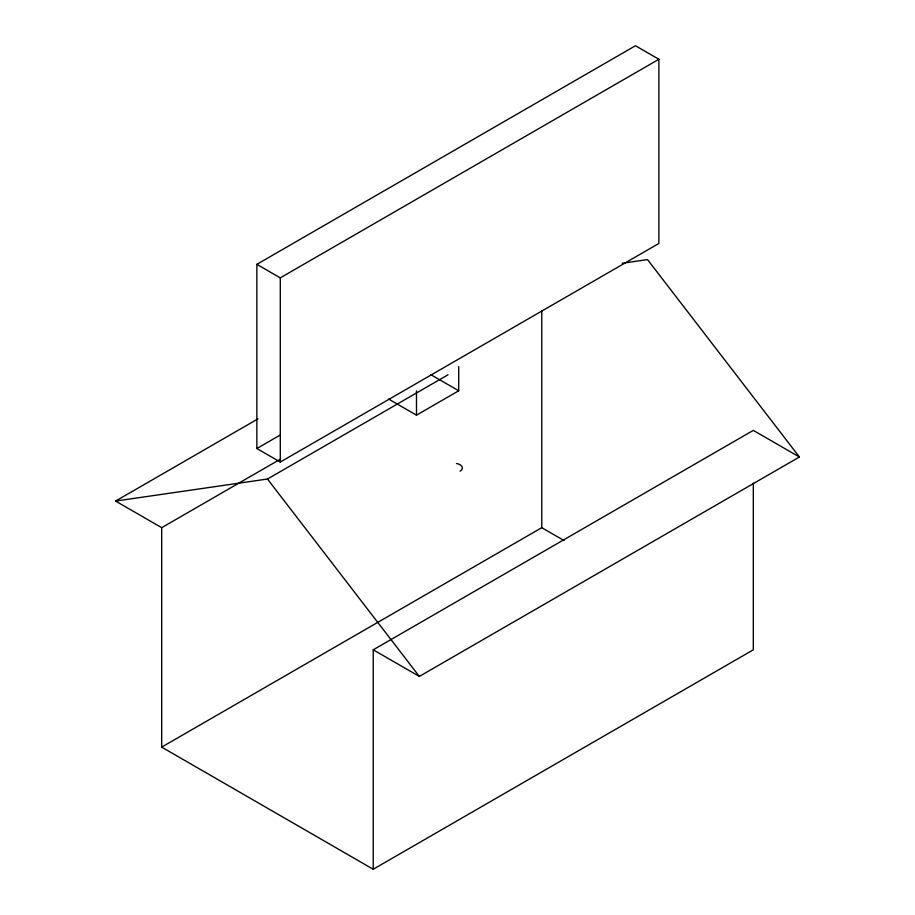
<?xml version="1.0" encoding="UTF-8"?>
<svg xmlns="http://www.w3.org/2000/svg" width="915" height="915" viewBox="0 0 915 915"><rect width="100%" height="100%" fill="white"/><g stroke="black" fill="none" stroke-linecap="round" stroke-linejoin="round"><path stroke-width="1.37" d="M256.863 264.332L635.456 45.75L658.88 59.269L658.88 243.47L280.287 462.052L256.863 448.522L256.863 264.332L280.287 277.851L658.88 59.269M280.55 459.067L161.692 527.681L115.587 501.065L257.961 418.864M256.863 448.522L280.367 434.957M115.587 501.065L267.466 479.025L448.007 374.795M388.726 399.134L416.485 415.158L458.712 390.774L458.712 366.526M161.692 527.681L161.692 747.12L541.772 527.681L564.04 540.536M373.228 649.81L753.308 430.382L799.413 456.997L419.333 676.425L373.228 649.81L373.228 869.25L161.692 747.12M373.228 869.25L753.308 649.81L753.308 483.097M622.223 263.268L647.534 259.597L799.413 456.997M430.965 374.75L458.712 390.774M267.466 479.025L419.333 676.425M541.772 311.1L541.772 527.681M416.485 390.911L416.485 415.158M280.287 277.851L280.287 462.052M456.471 463.516A7.938 4.575 0 0 1 460.016 471.179"/></g></svg>
